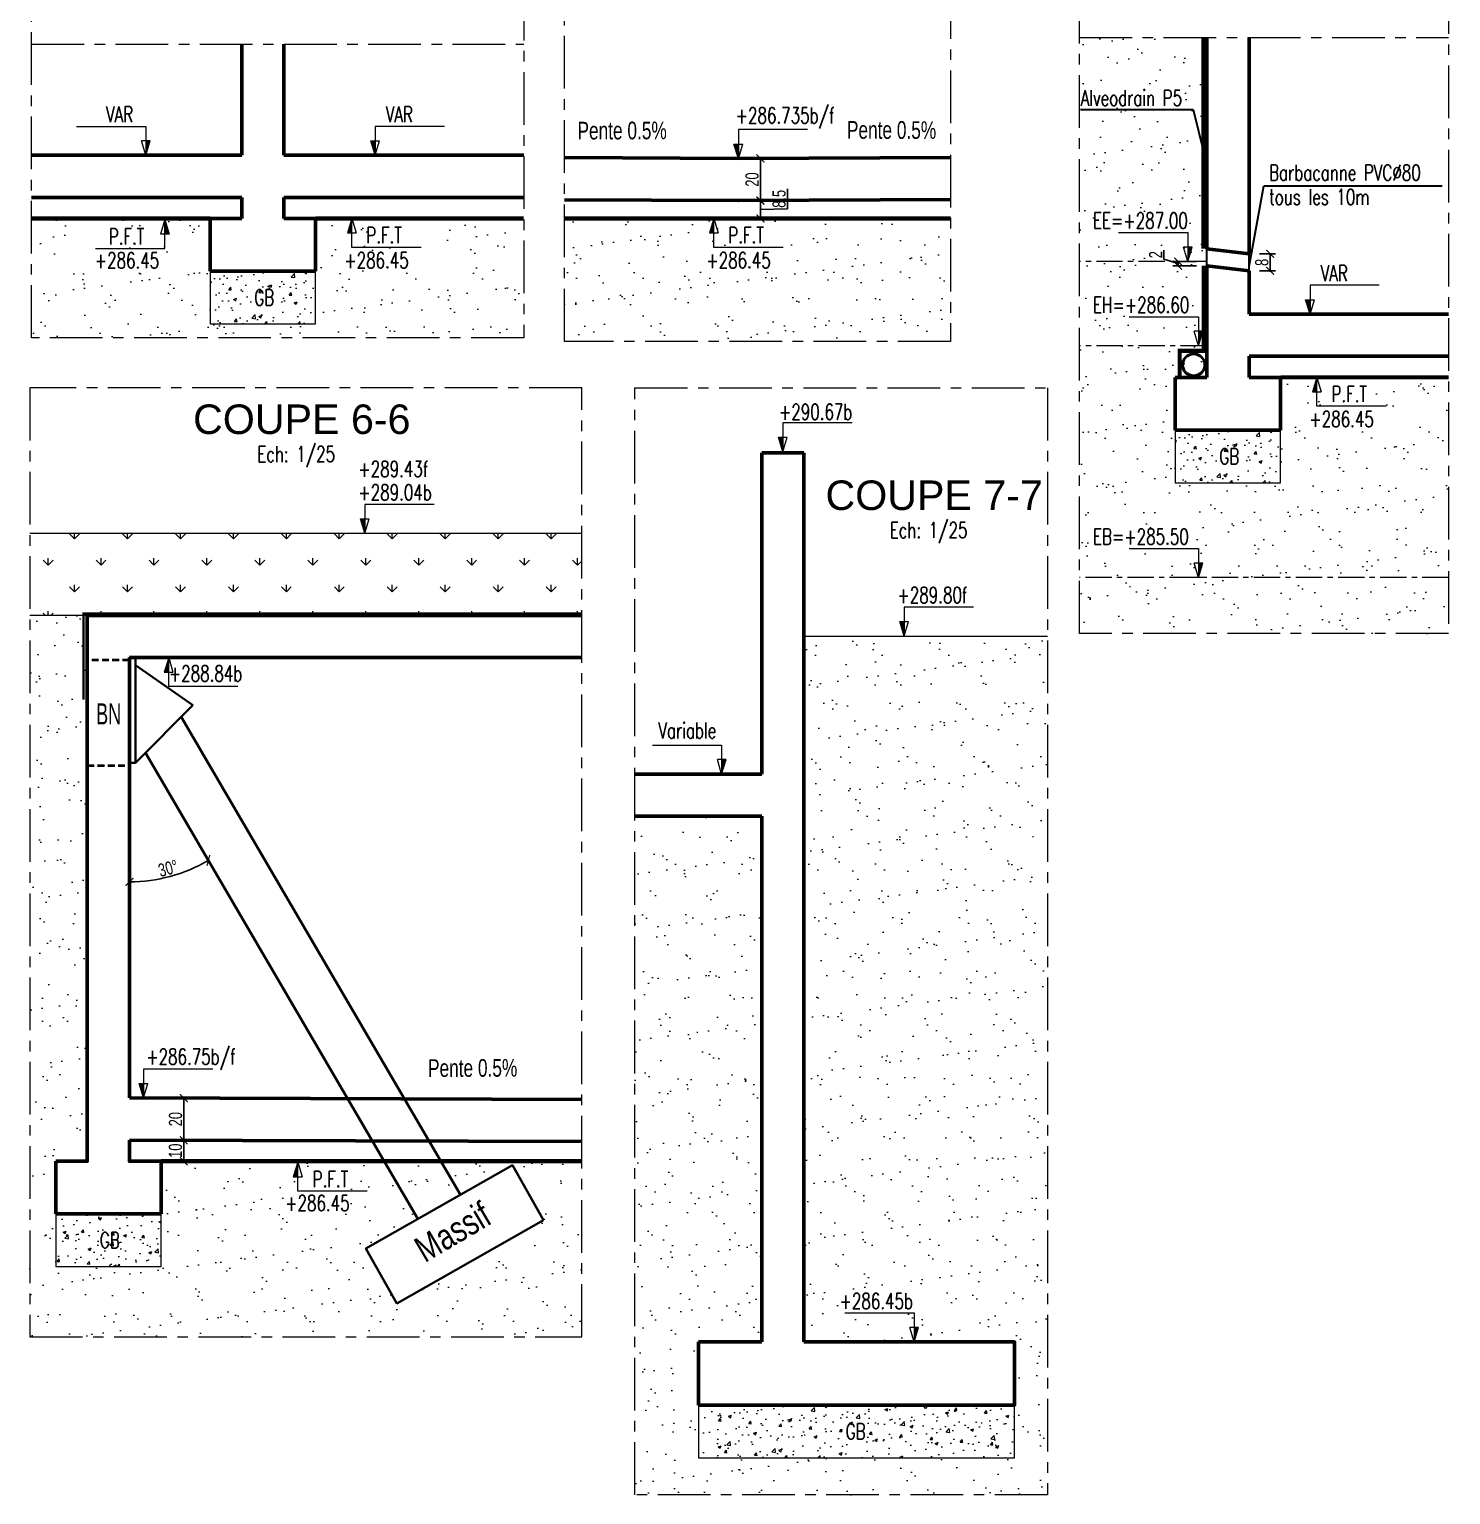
# Model space of a CAD drawing. Header units: metres. Extents: x -12536 to 12621, y -17191 to 9596.
# Drawn here: x 9590 to 10265, y 1901 to 2597 of the extents above; entities that cross this region are included whole.
import ezdxf
from ezdxf.enums import TextEntityAlignment as Align

# ---------------------------------------------------------------- set-up
doc = ezdxf.new("R2010")
doc.units = ezdxf.units.M
doc.header["$MEASUREMENT"] = 0
doc.header["$PDMODE"] = 2
doc.header["$PDSIZE"] = 0.25
for name, pattern in [('AXES', [2, 1.25, -0.25, 0.25, -0.25]), ('CACHE', [0.375, 0.25, -0.125]), ('CACHE2', [4.7625, 3.175, -1.5875])]:
    doc.linetypes.add(name, pattern=pattern)
for name, color, linetype, lineweight in [('B-AXE', 1, 'AXES', 13), ('B-CAC', 5, 'CACHE2', 9), ('B-COT', 1, 'Continuous', 18), ('B-FONDATION', 2, 'Continuous', 35), ('B-HAC', 8, 'Continuous', 9), ('B-Limite dalle', 2, 'Continuous', 35), ('B-LINT', 6, 'Continuous', 40), ('B-REPRISE', 1, 'CACHE', 13), ('B-T-VUE', 3, 'Continuous', 30), ('B-TEXTE pentes', 3, 'Continuous', 25), ('B-TITRE', 7, 'Continuous', 40), ('B-titre linteau', 7, 'Continuous', 40), ('B-TXT', 3, 'Continuous', 30), ('B-VOILE-BA', 7, 'Continuous', 60), ('COTATION', 1, 'Continuous', 18), ('Plots', 5, 'Continuous', 0)]:
    doc.layers.add(name, color=color, linetype=linetype, lineweight=lineweight)
doc.styles.add('Arial Narrow', font='ARIALN.TTF', dxfattribs={"width": 0.5})
doc.styles.add('TEXTE', font='arial.ttf', dxfattribs={"width": 0.7})
doc.styles.add('TEXTE50', font='romans.shx', dxfattribs={"width": 0.7, "height": 0.15})
doc.styles.add('TITRE50', font='arial.ttf', dxfattribs={"height": 0.3})
doc.dimstyles.new('COT25CMm', dxfattribs={"dimscale": 0.5, "dimtxt": 12.5, "dimasz": 7.5, "dimexe": 5, "dimexo": 10, "dimgap": 1.5, "dimtad": 1, "dimdec": 1, "dimrnd": 0.5, "dimzin": 12, "dimdsep": 46, "dimtxsty": 'TEXTE', "dimblk1": 'ARCHTICK', "dimblk2": 'ARCHTICK', "dimsah": 1, "dimcen": 0, "dimdle": 0.75, "dimclrd": 1, "dimclre": 1, "dimclrt": 3, "dimadec": 0, "dimazin": 3, "dimtfac": 1, "dimtdec": 1, "dimtmove": 1, "dimatfit": 3, "dimldrblk": 'ARCHTICK', "dimfxl": 1, "dimtolj": 1, "dimtzin": 0, "dimarcsym": 0})

# ---------------------------------------------------------------- blocks, each defined once
blk = doc.blocks.new('niv00')
at = {"layer": 'B-COT'}
for p, q in [((481926.262, -520782.891), (481926.92, -520782.891)), ((481926.92, -520782.891), (481926.92, -520783.165)), ((481926.92, -520783.165), (481926.879, -520783.028)), ((481926.962, -520783.028), (481926.879, -520783.028)), ((481926.92, -520783.165), (481926.962, -520783.028)), ((481926.999, -520783.165), (481926.842, -520783.165))]:
    blk.add_line(p, q, dxfattribs=at)
blk.add_solid([(481926.962, -520783.028), (481926.92, -520783.028), (481926.92, -520783.165)], dxfattribs=at)
blk = doc.blocks.new('_ArchTick')
at = {"color": 0, "linetype": 'ByBlock', "const_width": 0.15}
blk.add_lwpolyline([(-0.5, -0.5), (0.5, 0.5)], dxfattribs=at)
blk = doc.blocks.new('*D637')
at = {"layer": 'B-COT', "color": 1, "lineweight": -2, "transparency": 16777216}
blk.add_arc((9637.42, 2266.55), 74.29, 270, 300.30502, dxfattribs=at)
at = {"layer": 'Defpoints', "color": 0, "transparency": 16777216}
for p in [(9637.42, 2298.66), (9645.06, 2253.48), (9650.45, 2193.41), (9637.42, 2059.66), (9774.37, 2032.23)]:
    blk.add_point(p, dxfattribs=at)
at = {"layer": 'B-COT', "color": 1, "lineweight": -2, "transparency": 16777216, "xscale": 3.75, "yscale": 3.75, "zscale": 3.75}
for p, rotation in [((9674.91, 2202.41), 30.30502005425303), ((9637.42, 2192.26), 180)]:
    blk.add_blockref('_ArchTick', p, dxfattribs=dict(at, rotation=rotation))
at = {"layer": 'B-COT', "color": 3, "transparency": 16777216, "insert": (9655.81, 2198.65), "char_height": 6.25, "attachment_point": 5, "rotation": 15.15251, "style": 'TEXTE'}
blk.add_mtext('\\A1;30°', dxfattribs=at)
blk = doc.blocks.new('*D642')
at = {"layer": 'B-COT', "color": 1, "lineweight": -2, "transparency": 16777216}
for p, q in [((9661.03, 2069.59), (9665.74, 2069.58)), ((9663.21, 2059.27), (9663.24, 2069.96)), ((9661, 2059.65), (9665.71, 2059.63))]:
    blk.add_line(p, q, dxfattribs=at)
at = {"layer": 'Defpoints', "color": 0, "transparency": 16777216}
for p in [(9656.03, 2069.61), (9663.24, 2069.58), (9656, 2059.66)]:
    blk.add_point(p, dxfattribs=at)
at = {"layer": 'B-COT', "color": 1, "lineweight": -2, "transparency": 16777216, "xscale": 3.75, "yscale": 3.75, "zscale": 3.75}
for p, rotation in [((9663.24, 2069.58), 89.82180935938071), ((9663.21, 2059.64), 269.8218093593807)]:
    blk.add_blockref('_ArchTick', p, dxfattribs=dict(at, rotation=rotation))
at = {"layer": 'B-COT', "color": 3, "transparency": 16777216, "insert": (9659.28, 2064.62), "char_height": 6.25, "attachment_point": 5, "rotation": 89.82181, "style": 'TEXTE'}
blk.add_mtext('\\A1;10', dxfattribs=at)
blk = doc.blocks.new('*D643')
at = {"layer": 'B-COT', "color": 1, "lineweight": -2, "transparency": 16777216}
for p, q in [((9642.42, 2089.65), (9665.8, 2089.58)), ((9663.24, 2069.21), (9663.3, 2089.96)), ((9661.03, 2069.59), (9665.74, 2069.58))]:
    blk.add_line(p, q, dxfattribs=at)
at = {"layer": 'Defpoints', "color": 0, "transparency": 16777216}
for p in [(9637.42, 2089.66), (9663.3, 2089.58), (9656.03, 2069.61)]:
    blk.add_point(p, dxfattribs=at)
at = {"layer": 'B-COT', "color": 1, "lineweight": -2, "transparency": 16777216, "xscale": 3.75, "yscale": 3.75, "zscale": 3.75}
for p, rotation in [((9663.3, 2089.58), 89.82180934875389), ((9663.24, 2069.58), 269.8218093487539)]:
    blk.add_blockref('_ArchTick', p, dxfattribs=dict(at, rotation=rotation))
at = {"layer": 'B-COT', "color": 3, "transparency": 16777216, "insert": (9659.33, 2079.6), "char_height": 6.25, "attachment_point": 5, "rotation": 89.82181, "style": 'TEXTE'}
blk.add_mtext('\\A1;20', dxfattribs=at)
blk = doc.blocks.new('*D644')
at = {"layer": 'B-COT', "color": 1, "lineweight": -2, "transparency": 16777216}
for p, q in [((9949.87, 2511.68), (9949.87, 2521.19)), ((9930.8, 2515.61), (9939.57, 2515.61)), ((9937.07, 2506.73), (9937.07, 2515.98)), ((9937.07, 2511.35), (9949.87, 2511.68)), ((9940.17, 2507.1), (9939.57, 2507.1))]:
    blk.add_line(p, q, dxfattribs=at)
at = {"layer": 'Defpoints', "color": 0, "transparency": 16777216}
for p in [(9925.8, 2515.61), (9937.07, 2515.61), (9935.17, 2507.1)]:
    blk.add_point(p, dxfattribs=at)
at = {"layer": 'B-COT', "color": 1, "lineweight": -2, "transparency": 16777216, "xscale": 3.75, "yscale": 3.75, "zscale": 3.75}
for p, rotation in [((9937.07, 2515.61), 90), ((9937.07, 2507.1), 270)]:
    blk.add_blockref('_ArchTick', p, dxfattribs=dict(at, rotation=rotation))
at = {"layer": 'B-COT', "color": 3, "transparency": 16777216, "insert": (9945.93, 2516.43), "char_height": 6.25, "attachment_point": 5, "rotation": 90, "style": 'TEXTE'}
blk.add_mtext('\\A1;8.5', dxfattribs=at)
blk = doc.blocks.new('*D645')
at = {"layer": 'B-COT', "color": 1, "lineweight": -2, "transparency": 16777216}
for p, q in [((9931.57, 2535.6), (9939.57, 2535.6)), ((9937.07, 2515.23), (9937.07, 2535.98)), ((9930.8, 2515.61), (9939.57, 2515.61))]:
    blk.add_line(p, q, dxfattribs=at)
at = {"layer": 'Defpoints', "color": 0, "transparency": 16777216}
for p in [(9926.57, 2535.6), (9937.07, 2535.6), (9925.8, 2515.61)]:
    blk.add_point(p, dxfattribs=at)
at = {"layer": 'B-COT', "color": 1, "lineweight": -2, "transparency": 16777216, "xscale": 3.75, "yscale": 3.75, "zscale": 3.75}
for p, rotation in [((9937.07, 2535.6), 90), ((9937.07, 2515.61), 270)]:
    blk.add_blockref('_ArchTick', p, dxfattribs=dict(at, rotation=rotation))
at = {"layer": 'B-COT', "color": 3, "transparency": 16777216, "insert": (9933.13, 2525.6), "char_height": 6.25, "attachment_point": 5, "rotation": 90, "style": 'TEXTE'}
blk.add_mtext('\\A1;20', dxfattribs=at)
blk = doc.blocks.new('*D646')
at = {"layer": 'B-COT', "color": 1, "lineweight": -2, "transparency": 16777216}
for p, q in [((10128.64, 2487.73), (10128.64, 2492.13)), ((10135.41, 2485.7), (10128.64, 2487.73)), ((10144.09, 2486.7), (10132.91, 2486.7)), ((10144.09, 2484.7), (10132.91, 2484.7)), ((10135.41, 2484.33), (10135.41, 2487.08))]:
    blk.add_line(p, q, dxfattribs=at)
at = {"layer": 'Defpoints', "color": 0, "transparency": 16777216}
for p in [(10135.41, 2486.7), (10149.09, 2486.7, 0), (10149.09, 2484.7)]:
    blk.add_point(p, dxfattribs=at)
at = {"layer": 'B-COT', "color": 1, "lineweight": -2, "transparency": 16777216, "xscale": 3.75, "yscale": 3.75, "zscale": 3.75}
for p, rotation in [((10135.41, 2486.7), 90), ((10135.41, 2484.7), 270)]:
    blk.add_blockref('_ArchTick', p, dxfattribs=dict(at, rotation=rotation))
at = {"layer": 'B-COT', "color": 3, "transparency": 16777216, "insert": (10124.75, 2489.93), "char_height": 6.25, "attachment_point": 5, "rotation": 90, "style": 'TEXTE'}
blk.add_mtext('\\A1;2', dxfattribs=at)
blk = doc.blocks.new('*D647')
at = {"layer": 'B-COT', "color": 1, "lineweight": -2, "transparency": 16777216}
for p, q in [((10174.09, 2490.32), (10181.63, 2490.32)), ((10179.13, 2481.87), (10179.13, 2490.7)), ((10174.09, 2482.25), (10181.63, 2482.25))]:
    blk.add_line(p, q, dxfattribs=at)
at = {"layer": 'Defpoints', "color": 0, "transparency": 16777216}
for p in [(10169.09, 2490.32, 0), (10179.13, 2490.32), (10169.09, 2482.25, 0)]:
    blk.add_point(p, dxfattribs=at)
at = {"layer": 'B-COT', "color": 1, "lineweight": -2, "transparency": 16777216, "xscale": 3.75, "yscale": 3.75, "zscale": 3.75}
for p, rotation in [((10179.13, 2490.32), 90), ((10179.13, 2482.25), 270)]:
    blk.add_blockref('_ArchTick', p, dxfattribs=dict(at, rotation=rotation))
at = {"layer": 'B-COT', "color": 3, "transparency": 16777216, "insert": (10175.19, 2486.29), "char_height": 6.25, "attachment_point": 5, "rotation": 90, "style": 'TEXTE'}
blk.add_mtext('\\A1;8', dxfattribs=at)

msp = doc.modelspace()

# ---------------------------------------------------------------- hatches: boundary and pattern name
at = {"layer": 'B-HAC', "linetype": 'ByBlock'}
h = msp.add_hatch(dxfattribs=at)
h.set_pattern_fill('AR-SAND', color=256, scale=0.4)
h.set_pattern_definition([(37.5, (-105532.009, -7528.988), (-0.6400125, 19.5765295), [0, -15.4432, 0, -17.272, 0, -16.51]), (7.5, (-105532.009, -7528.988), (17.9809313, 28.673004), [0, -8.3312, 0, -13.9192, 0, -5.334]), (327.5, (-105544.505, -7528.988), (31.6396948, 0.0574874), [0, -5.08, 0, -18.288, 0, -23.876]), (317.5, (-105544.505, -7528.988), (30.542258, 8.917173), [0, -2.54, 0, -11.9888, 0, -13.716])])
h.paths.add_polyline_path([(10129.157, 2414.272), (10129.157, 2424.196), (10116.278, 2424.196), (10116.278, 2414.272)], flags=16)
h.paths.add_polyline_path([(10196.905, 2406.281), (10237.905, 2406.281), (10237.905, 2417.531), (10196.905, 2417.531)], flags=16)
h.paths.add_polyline_path([(10207.363, 2418.171), (10228.613, 2418.171), (10228.613, 2429.421), (10207.363, 2429.421)], flags=16)
h.paths.add_polyline_path([(10263.868, 2310.195), (10263.868, 2431.701), (10184.09, 2431.701), (10184.09, 2406.701), (10184.09, 2381.701), (10134.09, 2381.701), (10134.09, 2406.701), (10134.09, 2431.701), (10149.09, 2431.701), (10149.09, 2592.98), (10088.534, 2592.98), (10088.534, 2310.195)])
h = msp.add_hatch(dxfattribs=at)
h.set_pattern_fill('AR-SAND', color=256, scale=0.4)
h.set_pattern_definition([(37.5, (-105954.151, -7453.586), (-0.6400125, 19.5765295), [0, -15.4432, 0, -17.272, 0, -16.51]), (7.5, (-105954.15, -7453.586), (17.9809313, 28.673004), [0, -8.3312, 0, -13.9192, 0, -5.334]), (327.5, (-105966.648, -7453.586), (31.6396948, 0.0574874), [0, -5.08, 0, -18.288, 0, -23.876]), (317.5, (-105966.648, -7453.586), (30.542258, 8.917173), [0, -2.54, 0, -11.9888, 0, -13.716])])
h.paths.add_polyline_path([(9824.655, 2507.103), (9725.789, 2507.103), (9725.789, 2482.103), (9725.789, 2457.103), (9675.789, 2457.103), (9675.789, 2482.103), (9675.789, 2507.103), (9590.876, 2507.103), (9590.876, 2450.478), (9824.655, 2450.478)])
h.paths.add_polyline_path([(9604.129, 2481.683), (9645.129, 2481.683), (9645.129, 2492.933), (9604.129, 2492.933)], flags=16)
h.paths.add_polyline_path([(9613.62, 2493.573), (9634.87, 2493.573), (9634.87, 2504.823), (9613.62, 2504.823)], flags=16)
h.paths.add_polyline_path([(9753, 2481.683), (9794, 2481.683), (9794, 2492.933), (9753, 2492.933)], flags=16)
h.paths.add_polyline_path([(9762.492, 2493.573), (9783.742, 2493.573), (9783.742, 2504.823), (9762.492, 2504.823)], flags=16)
h = msp.add_hatch(dxfattribs=at)
h.set_pattern_fill('AR-SAND', color=256, scale=0.4)
h.set_pattern_definition([(37.5, (-106067.783, -7453.586), (-0.6400125, 19.5765295), [0, -15.4432, 0, -17.272, 0, -16.51]), (7.5, (-106067.783, -7453.586), (17.9809313, 28.673004), [0, -8.3312, 0, -13.9192, 0, -5.334]), (327.5, (-106080.28, -7453.586), (31.6396948, 0.0574874), [0, -5.08, 0, -18.288, 0, -23.876]), (317.5, (-106080.28, -7453.586), (30.542258, 8.917173), [0, -2.54, 0, -11.9888, 0, -13.716])])
h.paths.add_polyline_path([(10027.346, 2507.103), (9844.067, 2507.103), (9844.067, 2450.255), (10027.346, 2450.255)])
h.paths.add_polyline_path([(9910.517, 2481.683), (9951.517, 2481.683), (9951.517, 2492.933), (9910.517, 2492.933)], flags=16)
h.paths.add_polyline_path([(9920.975, 2493.573), (9942.225, 2493.573), (9942.225, 2504.823), (9920.975, 2504.823)], flags=16)
at = {"layer": 'B-HAC'}
h = msp.add_hatch(dxfattribs=at)
h.set_pattern_fill('AR-CONC', color=256, scale=2)
h.set_pattern_definition([(50, (-2618.461, 64885.263), (14.3452037, -1.2550427), [1.5, -16.5]), (355, (-2618.461, 64885.263), (-2.7750267, 15.0438427), [1.2, -13.2]), (100.451444, (-2617.266, 64885.159), (11.570177, 13.7887998), [1.274804, -14.0228422]), (46.1842, (-2618.461, 64889.263), (21.3448266, -3.3103856), [2.25, -24.75]), (96.635635, (-2616.683, 64888.987), (18.693239, 19.482372), [1.912207, -21.034275]), (351.184164, (-2618.461, 64889.263), (18.693239, 19.482372), [1.8, -19.8]), (21, (-2616.461, 64888.263), (11.938141, -8.0523778), [1.5, -16.5]), (326, (-2616.461, 64888.263), (4.8663066, 14.503001), [1.2, -13.2]), (71.451445, (-2615.467, 64887.592), (16.8044475, 6.450623), [1.2748038, -14.0228422]), (37.5, (-2618.4614, 64885.2633), (0.2431971, 6.65787708), [0, -13.04, 0, -13.4, 0, -13.25]), (7.5, (-2618.4614, 64885.263), (5.26139075, 7.8882342), [0, -7.64, 0, -12.74, 0, -5.05]), (327.5, (-2622.9214, 64885.2633), (10.67644872, -0.45109743), [0, -5, 0, -15.6, 0, -20.7]), (317.5, (-2624.921, 64885.263), (11.6637234, 2.0020996), [0, -6.5, 0, -10.36, 0, -14.7])])
h.paths.add_polyline_path([(9725.797, 2457.103), (9675.781, 2457.103), (9675.821, 2482.103), (9725.789, 2482.103)])
h = msp.add_hatch(dxfattribs=at)
h.set_pattern_fill('AR-CONC', color=256, scale=2)
h.set_pattern_definition([(50, (-2160.161, 64809.861), (14.3452037, -1.2550427), [1.5, -16.5]), (355, (-2160.161, 64809.861), (-2.7750267, 15.0438427), [1.2, -13.2]), (100.451444, (-2158.966, 64809.757), (11.570177, 13.7887998), [1.274804, -14.0228422]), (46.1842, (-2160.161, 64813.861), (21.3448266, -3.3103856), [2.25, -24.75]), (96.635635, (-2158.382, 64813.585), (18.693239, 19.482372), [1.912207, -21.034275]), (351.184164, (-2160.16, 64813.861), (18.693239, 19.482372), [1.8, -19.8]), (21, (-2158.161, 64812.861), (11.938141, -8.0523778), [1.5, -16.5]), (326, (-2158.161, 64812.861), (4.8663066, 14.503001), [1.2, -13.2]), (71.451445, (-2157.166, 64812.19), (16.8044475, 6.450623), [1.2748038, -14.0228422]), (37.5, (-2160.161, 64809.861), (0.2431971, 6.65787708), [0, -13.04, 0, -13.4, 0, -13.25]), (7.5, (-2160.161, 64809.861), (5.26139075, 7.8882342), [0, -7.64, 0, -12.74, 0, -5.05]), (327.5, (-2164.621, 64809.861), (10.67644872, -0.45109743), [0, -5, 0, -15.6, 0, -20.7]), (317.5, (-2166.621, 64809.861), (11.6637234, 2.0020996), [0, -6.5, 0, -10.36, 0, -14.7])])
h.paths.add_polyline_path([(10184.097, 2381.701), (10134.082, 2381.701), (10134.121, 2406.701), (10184.09, 2406.701)])
at = {"layer": 'B-HAC', "linetype": 'ByBlock'}
h = msp.add_hatch(dxfattribs=at)
h.set_pattern_fill('AR-SAND', color=256, scale=0.4)
h.set_pattern_definition([(37.5, (-101603.729, -6667.624), (-0.6400125, 19.5765295), [0, -15.4432, 0, -17.272, 0, -16.51]), (7.5, (-101603.73, -6667.624), (17.9809313, 28.673004), [0, -8.3312, 0, -13.9192, 0, -5.334]), (327.5, (-101616.226, -6667.624), (31.6396948, 0.0574874), [0, -5.08, 0, -18.288, 0, -23.876]), (317.5, (-101616.226, -6667.624), (30.542258, 8.917173), [0, -2.54, 0, -11.9888, 0, -13.716])])
h.paths.add_polyline_path([(9749.693, 2018.24), (9794.599, 2043.702), (9785.154, 2059.663), (9704.566, 2059.663), (9637.421, 2059.663), (9652.421, 2059.663), (9652.421, 2034.663), (9652.421, 2009.663), (9602.421, 2009.663), (9602.421, 2034.663), (9602.421, 2059.663), (9617.421, 2059.663), (9617.421, 2276.899), (9617.421, 2326.899), (9617.421, 2318.663), (9590.178, 2318.663), (9590.178, 1976.23), (9852.212, 1976.23), (9852.212, 2059.663), (9785.154, 2059.663), (9792.994, 2042.792), (9819.285, 2057.698), (9834.082, 2031.601), (9764.489, 1992.143)])
h = msp.add_hatch(dxfattribs=at)
h.set_pattern_fill('AR-SAND', color=256, scale=0.4)
h.set_pattern_definition([(37.5, (-105493.741, -7784.466), (-0.6400125, 19.5765295), [0, -15.4432, 0, -17.272, 0, -16.51]), (7.5, (-105493.74, -7784.466), (17.9809313, 28.673004), [0, -8.3312, 0, -13.9192, 0, -5.334]), (327.5, (-105506.238, -7784.466), (31.6396948, 0.0574874), [0, -5.08, 0, -18.288, 0, -23.876]), (317.5, (-105506.238, -7784.466), (30.542258, 8.917173), [0, -2.54, 0, -11.9888, 0, -13.716])])
h.paths.add_polyline_path([(10073.349, 2308.908), (9957.733, 2308.908), (9957.733, 1973.908), (10010.127, 1973.908), (10008.051, 1980.766), (10012.203, 1980.766), (10010.127, 1973.908), (10014.066, 1973.908), (10057.733, 1973.908), (10057.733, 1943.908), (10057.733, 1918.908), (9907.733, 1918.908), (9907.733, 1943.908), (9907.733, 1973.908), (9937.733, 1973.908), (9937.733, 2223.408), (9877.474, 2223.408), (9877.474, 1901.355), (10073.349, 1901.355)])
h.paths.add_polyline_path([(9973.783, 1987.653), (10014.533, 1987.653), (10014.533, 1998.903), (9973.783, 1998.903)], flags=16)
at = {"layer": 'B-HAC'}
h = msp.add_hatch(dxfattribs=at)
h.set_pattern_fill('AR-CONC', color=256, scale=2)
h.set_pattern_definition([(50, (-2349.66, 64437.823), (14.3452037, -1.2550427), [1.5, -16.5]), (355, (-2349.66, 64437.823), (-2.7750267, 15.0438427), [1.2, -13.2]), (100.451444, (-2348.465, 64437.718), (11.570177, 13.7887998), [1.274804, -14.0228422]), (46.1842, (-2349.66, 64441.823), (21.3448266, -3.3103856), [2.25, -24.75]), (96.635635, (-2347.882, 64441.547), (18.693239, 19.482372), [1.912207, -21.034275]), (351.184164, (-2349.66, 64441.823), (18.693239, 19.482372), [1.8, -19.8]), (21, (-2347.66, 64440.823), (11.938141, -8.0523778), [1.5, -16.5]), (326, (-2347.66, 64440.823), (4.8663066, 14.503001), [1.2, -13.2]), (71.451445, (-2346.665, 64440.152), (16.8044475, 6.450623), [1.2748038, -14.0228422]), (37.5, (-2349.6603, 64437.823), (0.2431971, 6.65787708), [0, -13.04, 0, -13.4, 0, -13.25]), (7.5, (-2349.66, 64437.823), (5.26139075, 7.8882342), [0, -7.64, 0, -12.74, 0, -5.05]), (327.5, (-2354.1203, 64437.823), (10.67644872, -0.45109743), [0, -5, 0, -15.6, 0, -20.7]), (317.5, (-2356.12, 64437.823), (11.6637234, 2.0020996), [0, -6.5, 0, -10.36, 0, -14.7])])
h.paths.add_polyline_path([(9652.429, 2009.663), (9602.413, 2009.663), (9602.453, 2034.663), (9652.421, 2034.663)])
h = msp.add_hatch(dxfattribs=at)
h.set_pattern_fill('AR-CONC', color=256, scale=2)
h.set_pattern_definition([(50, (-2371.518, 64347.068), (14.3452037, -1.2550427), [1.5, -16.5]), (355, (-2371.518, 64347.068), (-2.7750267, 15.0438427), [1.2, -13.2]), (100.451444, (-2370.322, 64346.963), (11.570177, 13.7887998), [1.274804, -14.0228422]), (46.1842, (-2371.518, 64351.068), (21.3448266, -3.3103856), [2.25, -24.75]), (96.635635, (-2369.739, 64350.792), (18.693239, 19.482372), [1.912207, -21.034275]), (351.184164, (-2371.518, 64351.068), (18.693239, 19.482372), [1.8, -19.8]), (21, (-2369.518, 64350.068), (11.938141, -8.0523778), [1.5, -16.5]), (326, (-2369.518, 64350.068), (4.8663066, 14.503001), [1.2, -13.2]), (71.451445, (-2368.523, 64349.397), (16.8044475, 6.450623), [1.2748038, -14.0228422]), (37.5, (-2371.5176, 64347.068), (0.2431971, 6.65787708), [0, -13.04, 0, -13.4, 0, -13.25]), (7.5, (-2371.5176, 64347.068), (5.26139075, 7.8882342), [0, -7.64, 0, -12.74, 0, -5.05]), (327.5, (-2375.9776, 64347.068), (10.67644872, -0.45109743), [0, -5, 0, -15.6, 0, -20.7]), (317.5, (-2377.978, 64347.068), (11.6637234, 2.0020996), [0, -6.5, 0, -10.36, 0, -14.7])])
h.paths.add_polyline_path([(10057.737, 1918.908), (9907.713, 1918.908), (9907.753, 1943.908), (10057.729, 1943.908)])
at = {"layer": 'Plots'}
h = msp.add_hatch(dxfattribs=at)
h.set_pattern_fill('GRASS', color=3, scale=0.7)
h.set_pattern_definition([(90, (-101603.729, -7250.2), (-12.5723586, 12.5723586), [3.33375, -21.810967]), (45, (-101603.729, -7250.2), (-12.5723586, 12.5723586), [3.33375, -14.44625]), (135, (-101603.729, -7250.2), (-12.5723586, -12.5723586), [3.33375, -14.44625])])
h.paths.add_polyline_path([(9852.212, 2319.454), (9852.212, 2357.663), (9590.178, 2357.663), (9590.178, 2318.663), (9615.627, 2318.663)])

# ---------------------------------------------------------------- linework, layer by layer
at = {"layer": 'B-AXE', "ltscale": 20}
for p, q in [((9590.876, 2589.838), (9824.655, 2589.838)), ((10088.534, 2592.98), (10263.868, 2592.98))]:
    msp.add_line(p, q, dxfattribs=at)
for points in [[(10027.346, 2448.755), (9844.067, 2448.755), (9844.067, 2657.384), (10027.346, 2657.384)], [(10263.868, 2310.195), (10088.534, 2310.195), (10088.534, 2659.766), (10263.868, 2659.766)], [(9824.655, 2450.478), (9590.876, 2450.478), (9590.876, 2656.624), (9824.655, 2656.624)], [(9590.178, 2426.794), (9590.178, 1976.23), (9852.212, 1976.23), (9852.212, 2426.794)], [(10073.349, 1901.355), (9877.474, 1901.355), (9877.474, 2426.794), (10073.349, 2426.794)]]:
    msp.add_lwpolyline(points, close=True, dxfattribs=at)
at = {"layer": 'B-CAC', "linetype": 'ByBlock', "ltscale": 20, "const_width": 2}
for points in [[(10147.471, 2592.98), (10147.471, 2492.748)], [(10147.647, 2484.796), (10147.647, 2444.275), (10136.159, 2444.275), (10136.159, 2431.701)]]:
    msp.add_lwpolyline(points, dxfattribs=at)
at = {"layer": 'B-CAC', "ltscale": 20, "const_width": 2}
for points in [[(9590.876, 2507.103), (9675.789, 2507.103)], [(9725.789, 2507.103), (9824.655, 2507.103)], [(9844.067, 2507.103), (10027.346, 2507.103)], [(10184.09, 2431.701), (10263.868, 2431.701)]]:
    msp.add_lwpolyline(points, dxfattribs=at)
at = {"layer": 'B-CAC', "linetype": 'ByBlock', "ltscale": 70, "const_width": 1}
msp.add_lwpolyline([(9852.212, 2319.635), (9615.627, 2319.635), (9615.627, 2278.663)], dxfattribs=at)
at = {"layer": 'B-CAC', "ltscale": 25, "const_width": 2}
msp.add_lwpolyline([(9852.212, 2059.663), (9652.421, 2059.663)], dxfattribs=at)
at = {"layer": 'B-FONDATION', "ltscale": 0.01}
msp.add_lwpolyline([(9834.082, 2031.601), (9819.285, 2057.698), (9749.693, 2018.24), (9764.489, 1992.143), (9834.082, 2031.601)], dxfattribs=at)
at = {"layer": 'B-HAC', "elevation": 0}
for points in [[(9725.789, 2482.103), (9675.789, 2482.103), (9675.789, 2457.103), (9725.789, 2457.103)], [(10184.09, 2406.701), (10134.09, 2406.701), (10134.09, 2381.701), (10184.09, 2381.701)], [(10057.733, 1943.908), (9907.733, 1943.908), (9907.733, 1918.908), (10057.733, 1918.908)]]:
    msp.add_lwpolyline(points, close=True, dxfattribs=at)
at = {"layer": 'B-HAC'}
msp.add_lwpolyline([(9652.421, 2034.663), (9602.421, 2034.663), (9602.421, 2009.663), (9652.421, 2009.663)], close=True, dxfattribs=at)
at = {"layer": 'B-Limite dalle', "color": 7, "ltscale": 0.01}
for p, q in [((9640.271, 2295.112), (9667.581, 2276.146)), ((9640.271, 2295.112), (9667.583, 2276.144)), ((9640.271, 2248.663), (9667.583, 2276.144)), ((9662.07, 2270.596), (9794.599, 2043.702)), ((9645.06, 2253.482), (9774.373, 2032.234))]:
    msp.add_line(p, q, dxfattribs=at)
msp.add_lwpolyline([(9637.421, 2248.663), (9640.271, 2248.663), (9640.271, 2298.663), (9637.421, 2298.663)], close=True, dxfattribs=at)
msp.add_lwpolyline([(9637.421, 2248.663), (9640.271, 2248.663), (9640.271, 2298.663), (9637.421, 2298.663)], close=True, dxfattribs=at)
at = {"layer": 'B-LINT', "linetype": 'CACHE', "ltscale": 13}
msp.add_lwpolyline([(9617.421, 2247.399), (9637.421, 2247.399), (9637.421, 2297.399), (9617.421, 2297.399)], close=True, dxfattribs=at)
at = {"layer": 'B-REPRISE', "linetype": 'AXES', "ltscale": 10}
for p, q in [((10149.09, 2486.701), (10088.534, 2486.701)), ((10149.09, 2446.701), (10088.534, 2446.701)), ((10263.868, 2336.701), (10088.534, 2336.701))]:
    msp.add_line(p, q, dxfattribs=at)
at = {"layer": 'B-T-VUE', "ltscale": 0.25}
for p, q in [((10149.09, 2484.701), (10149.09, 2492.776, 0)), ((10169.09, 2482.249, 0), (10169.09, 2490.323, 0))]:
    msp.add_line(p, q, dxfattribs=at)
at = {"layer": 'B-TXT'}
for p, q in [((10089.062, 2558.866), (10142.556, 2558.866)), ((10142.556, 2558.866), (10147.576, 2538.32)), ((10169.09, 2484.249, 0), (10176.166, 2522.684)), ((10176.166, 2522.684), (10260.889, 2522.684))]:
    msp.add_line(p, q, dxfattribs=at)
for radius in [5.5, 5]:
    msp.add_circle((10142.825, 2437.636), radius, dxfattribs=at)
at = {"layer": 'B-VOILE-BA', "linetype": 'ByBlock'}
for p, q in [((9690.789, 2589.838, 0), (9690.789, 2537.103, 0)), ((9710.789, 2589.838, 0), (9710.789, 2537.103, 0)), ((10149.09, 2592.98, 0), (10149.09, 2492.776, 0)), ((10169.09, 2592.98, 0), (10169.09, 2490.323, 0)), ((9690.789, 2517.103, 0), (9690.789, 2507.103, 0)), ((9710.789, 2517.103, 0), (9710.789, 2507.103, 0)), ((9675.789, 2507.103, 0), (9675.789, 2482.103, 0)), ((9725.789, 2507.103, 0), (9725.789, 2482.103, 0)), ((10149.09, 2492.776, 0), (10169.09, 2490.323, 0)), ((10149.09, 2484.701, 0), (10149.09, 2431.701, 0)), ((10149.09, 2484.701), (10169.09, 2482.249, 0)), ((10169.09, 2482.249, 0), (10169.09, 2461.701, 0)), ((10169.09, 2441.701, 0), (10169.09, 2431.701, 0)), ((10134.09, 2431.701, 0), (10134.09, 2406.701, 0)), ((10184.09, 2431.701, 0), (10184.09, 2406.701, 0)), ((9907.733, 1973.908, 0), (9907.733, 1943.908, 0))]:
    msp.add_line(p, q, dxfattribs=at)
at = {"layer": 'B-VOILE-BA'}
for p, q in [((9590.876, 2537.103), (9690.789, 2537.103)), ((9824.655, 2537.103), (9710.789, 2537.103)), ((9844.067, 2536.016), (9926.567, 2535.603)), ((10027.346, 2536.107), (9926.567, 2535.603)), ((9590.876, 2517.103), (9690.789, 2517.103)), ((9824.655, 2517.103), (9710.789, 2517.103)), ((9843.967, 2516.016), (9926.467, 2515.603)), ((10027.446, 2516.107), (9926.667, 2515.603)), ((10263.868, 2461.701), (10169.09, 2461.701)), ((10263.868, 2441.701), (10169.09, 2441.701)), ((9937.733, 2395.908, 0), (9957.733, 2395.908, 0)), ((9937.733, 2243.408, 0), (9937.733, 2395.908, 0)), ((9957.733, 1973.908, 0), (9957.733, 2395.908, 0)), ((9852.212, 2318.663), (9617.421, 2318.663)), ((9852.212, 2298.663), (9637.421, 2298.663)), ((9877.474, 2243.408, 0), (9937.733, 2243.408, 0)), ((9877.474, 2223.408, 0), (9937.733, 2223.408, 0)), ((9937.733, 1973.908, 0), (9937.733, 2223.408, 0)), ((9852.212, 2088.996), (9637.421, 2089.664)), ((9852.149, 2068.996), (9637.421, 2069.664)), ((9602.421, 2059.663), (9602.421, 2034.663)), ((9652.421, 2059.663), (9652.421, 2034.663)), ((9652.421, 2034.663), (9602.421, 2034.663))]:
    msp.add_line(p, q, dxfattribs=at)
at = {"layer": 'B-VOILE-BA', "linetype": 'ByBlock', "elevation": 0}
for points in [[(9690.789, 2507.103), (9675.789, 2507.103)], [(9725.789, 2507.103), (9710.789, 2507.103)], [(9725.789, 2482.103), (9675.789, 2482.103)], [(10149.09, 2431.701), (10134.09, 2431.701)], [(10184.09, 2431.701), (10169.09, 2431.701)], [(10184.09, 2406.701), (10134.09, 2406.701)], [(9957.733, 1973.908), (10057.733, 1973.908), (10057.733, 1943.908), (9907.733, 1943.908)], [(9937.733, 1973.908), (9907.733, 1973.908)]]:
    msp.add_lwpolyline(points, dxfattribs=at)
at = {"layer": 'B-VOILE-BA'}
for points in [[(9617.421, 2318.663), (9617.421, 2059.663), (9602.421, 2059.663)], [(9637.421, 2298.663), (9637.421, 2089.664)], [(9637.421, 2069.664), (9637.421, 2059.663), (9652.421, 2059.663)]]:
    msp.add_lwpolyline(points, dxfattribs=at)
at = {"layer": 'Plots'}
for p, q in [((9852.212, 2357.663), (9590.178, 2357.663)), ((9617.421, 2318.663), (9590.178, 2318.663)), ((9957.733, 2308.908, 0), (10073.349, 2308.908, 0))]:
    msp.add_line(p, q, dxfattribs=at)

# ---------------------------------------------------------------- block references
at = {"layer": 'COTATION', "yscale": 50.00000000000006, "zscale": 50.00000000000006}
for p, xscale in [((-24086700.765, 26041695.37), 50.00000000000006), ((24106100.123, 26041695.37), -50.00000000000006), ((24106272.596, 26041693.87), -50.00000000000006), ((-24086205.962, 26041644.968), 50.00000000000006), ((24106544.065, 26041619.968), -50.00000000000006), ((-24086200.873, 26041604.968), 50.00000000000006), ((24106293.757, 26041554.675, 0), -50.00000000000006), ((24106095.294, 26041515.93), -50.00000000000006), ((-24086200.873, 26041494.968), 50.00000000000006), ((24106351.347, 26041467.175, 0), -50.00000000000006), ((-24086427.334, 26041401.675, 0), 50.00000000000006), ((24105990.076, 26041247.93), -50.00000000000006), ((-24086335.896, 26041132.175, 0), 50.00000000000006)]:
    msp.add_blockref('niv00', p, dxfattribs=dict(at, xscale=xscale))
at = {"layer": 'COTATION', "yscale": 50.00000000000006, "zscale": 50.00000000000006, "rotation": 180}
for p, xscale in [((-24086691.741, -26036651.691), -50.00000000000006), ((24106089.068, -26036651.164), 50.00000000000006), ((24106260.98, -26036651.164), 50.00000000000006), ((24106547.368, -26036726.566), 50.00000000000006), ((24106002.065, -26036859.604), 50.00000000000006), ((24106063.357, -26037099.132), 50.00000000000006)]:
    msp.add_blockref('niv00', p, dxfattribs=dict(at, xscale=xscale))

# ---------------------------------------------------------------- texts
at = {"layer": 'B-TEXTE pentes', "extrusion": (-2.0247e-05, 1.45871e-05, 1), "style": 'TEXTE', "width": 0.7}
for p in [(9850.211, 2544.613, -0.162), (9779.232, 2099.651, -0.167)]:
    msp.add_text('Pente 0.5%%%', height=8.38656, rotation=0.172862, dxfattribs=at).set_placement(p)
at = {"layer": 'B-TEXTE pentes', "extrusion": (2.0247e-05, 1.45871e-05, 1), "style": 'TEXTE', "width": 0.7}
msp.add_text('Pente 0.5%%%', height=8.38656, rotation=359.827138, dxfattribs=at).set_placement((9978.135, 2544.996, 0.24))
at = {"layer": 'B-TITRE', "color": 1, "style": 'TITRE50'}
msp.add_text('COUPE 6-6', height=14, dxfattribs=at).set_placement((9719.269, 2404.83), align=Align.CENTER)
at = {"layer": 'B-TITRE', "color": 2, "style": 'TITRE50'}
msp.add_text('COUPE 7-7', height=14, dxfattribs=at).set_placement((10019.583, 2368.76, 0), align=Align.CENTER)
at = {"layer": 'B-TITRE', "width": 0.8}
msp.add_text('Massif ', height=12.25, rotation=30.495336, dxfattribs=at).set_placement((9813.484, 2032.293), align=Align.RIGHT)
at = {"layer": 'B-titre linteau', "extrusion": (0.001205, 8.02885e-05, 0.999999), "style": 'Arial Narrow', "width": 0.75}
msp.add_text('BN', height=10, dxfattribs=at).set_placement((9621.601, 2266.955, 11.795))
at = {"layer": 'B-TXT', "style": 'TEXTE50', "width": 0.7}
for s, rotation, p in [('Alveodrain P5', 0.000001, (10089.185, 2560.588)), ('VAR', 0.000001, (9626.371, 2552.784)), ('VAR', 359.999999, (9759.238, 2552.784)), ('+286.735b/f', 359.999999, (9925.332, 2552.28)), ('Barbacanne PVC%%C80', 0.000001, (10178.646, 2525.143)), ('tous les 10m', 0.000001, (10178.646, 2513.585)), ('EE=+287.00', 0.000001, (10095.05, 2502.382)), ('P.F.T', 0.000001, (9627.643, 2494.806)), ('P.F.T', 359.999999, (9749.937, 2495.448)), ('P.F.T', 359.999999, (9921.85, 2495.448)), ('+286.45', 0.000001, (9620.977, 2483.456)), ('+286.45', 359.999999, (9739.479, 2483.558)), ('+286.45', 359.999999, (9911.392, 2483.558)), ('VAR', 359.999999, (10203.18, 2477.382)), ('EH=+286.60', 0.000001, (10095.05, 2462.382)), ('P.F.T', 359.999999, (10208.238, 2420.046)), ('+290.67b', 359.999999, (9945.882, 2411.589, 0)), ('+286.45', 359.999999, (10197.78, 2408.156)), ('+289.43f', 359.999999, (9746.161, 2384.468)), ('+289.04b', 359.999999, (9746.161, 2373.344)), ('EB=+285.50', 0.000001, (10095.05, 2352.382)), ('+289.80f', 359.999999, (10002.155, 2324.589, 0)), ('+288.84b', 0.000001, (9656.164, 2287.405)), ('Variable ', 0.000001, (9888.663, 2260.34, 0)), ('+286.75b/f', 359.999999, (9645.431, 2105.535)), ('P.F.T', 359.999999, (9724.472, 2047.366)), ('+286.45', 359.999999, (9711.389, 2036.015)), ('+286.45b', 359.999999, (9974.658, 1989.528, 0))]:
    msp.add_text(s, height=7.5, rotation=rotation, dxfattribs=at).set_placement(p)
at = {"layer": 'B-TXT', "lineweight": 25, "style": 'TEXTE50', "width": 0.7}
for p in [(9701.463, 2469.601, 0), (10159.764, 2394.199, 0), (9628.095, 2022.161), (9982.319, 1931.406, 0)]:
    msp.add_text(' GB ', height=7.5, rotation=0.000001, dxfattribs=at).set_placement(p, align=Align.MIDDLE_CENTER)
at = {"layer": 'B-TXT', "style": 'TEXTE50', "width": 0.7}
for p in [(9716.651, 2391.528), (10016.966, 2355.457, 0)]:
    msp.add_text('Ech: 1/25', height=7.5, rotation=0.042499, dxfattribs=at).set_placement(p, align=Align.CENTER)

# ---------------------------------------------------------------- dimensions: what is measured, and where the dimension line sits
at = {"layer": 'B-COT'}
for base, p1, p2, angle, picture, middle in [((9937.071, 2535.603), (9925.802, 2515.607), (9926.572, 2535.603), 90, '*D645', (9933.13, 2525.605)), ((10135.405, 2486.701), (10149.09, 2484.701), (10149.09, 2486.701, 0), 90, '*D646', (10124.755, 2488.48)), ((10179.134, 2490.323), (10169.09, 2482.249, 0), (10169.09, 2490.323, 0), 90, '*D647', (10175.193, 2486.286)), ((9663.303, 2089.584), (9656.033, 2069.606), (9637.421, 2089.664), 269.821809, '*D643', (9659.331, 2079.596))]:
    dim = msp.add_linear_dim(base=base, p1=p1, p2=p2, angle=angle, dimstyle='COT25CMm', dxfattribs=at)
    dim.commit()
    dim.dimension.update_dxf_attribs({"geometry": picture, "text_midpoint": middle})
dim = msp.add_linear_dim(base=(9937.071, 2515.607), p1=(9935.168, 2507.103), p2=(9925.802, 2515.607), angle=90, dimstyle='COT25CMm', dxfattribs=at)
dim.commit()
dim.dimension.update_dxf_attribs({"geometry": '*D644', "text_midpoint": (9949.874, 2512.432), "dimtype": 160})
dim = msp.add_angular_dim_2l(base=(9650.452, 2193.409), line1=((9637.421, 2298.663), (9637.421, 2059.663)), line2=((9645.06, 2253.482), (9774.373, 2032.234)), dimstyle='COT25CMm', dxfattribs=at)
dim.commit()
dim.dimension.update_dxf_attribs({"geometry": '*D637', "text_midpoint": (9655.81, 2198.647)})
dim = msp.add_aligned_dim(p1=(9656.002, 2059.663), p2=(9656.033, 2069.606), distance=-7.208, dimstyle='COT25CMm', dxfattribs=at)
dim.commit()
dim.dimension.update_dxf_attribs({"geometry": '*D642', "text_midpoint": (9659.284, 2064.624)})

doc.saveas('drawing.dxf')
